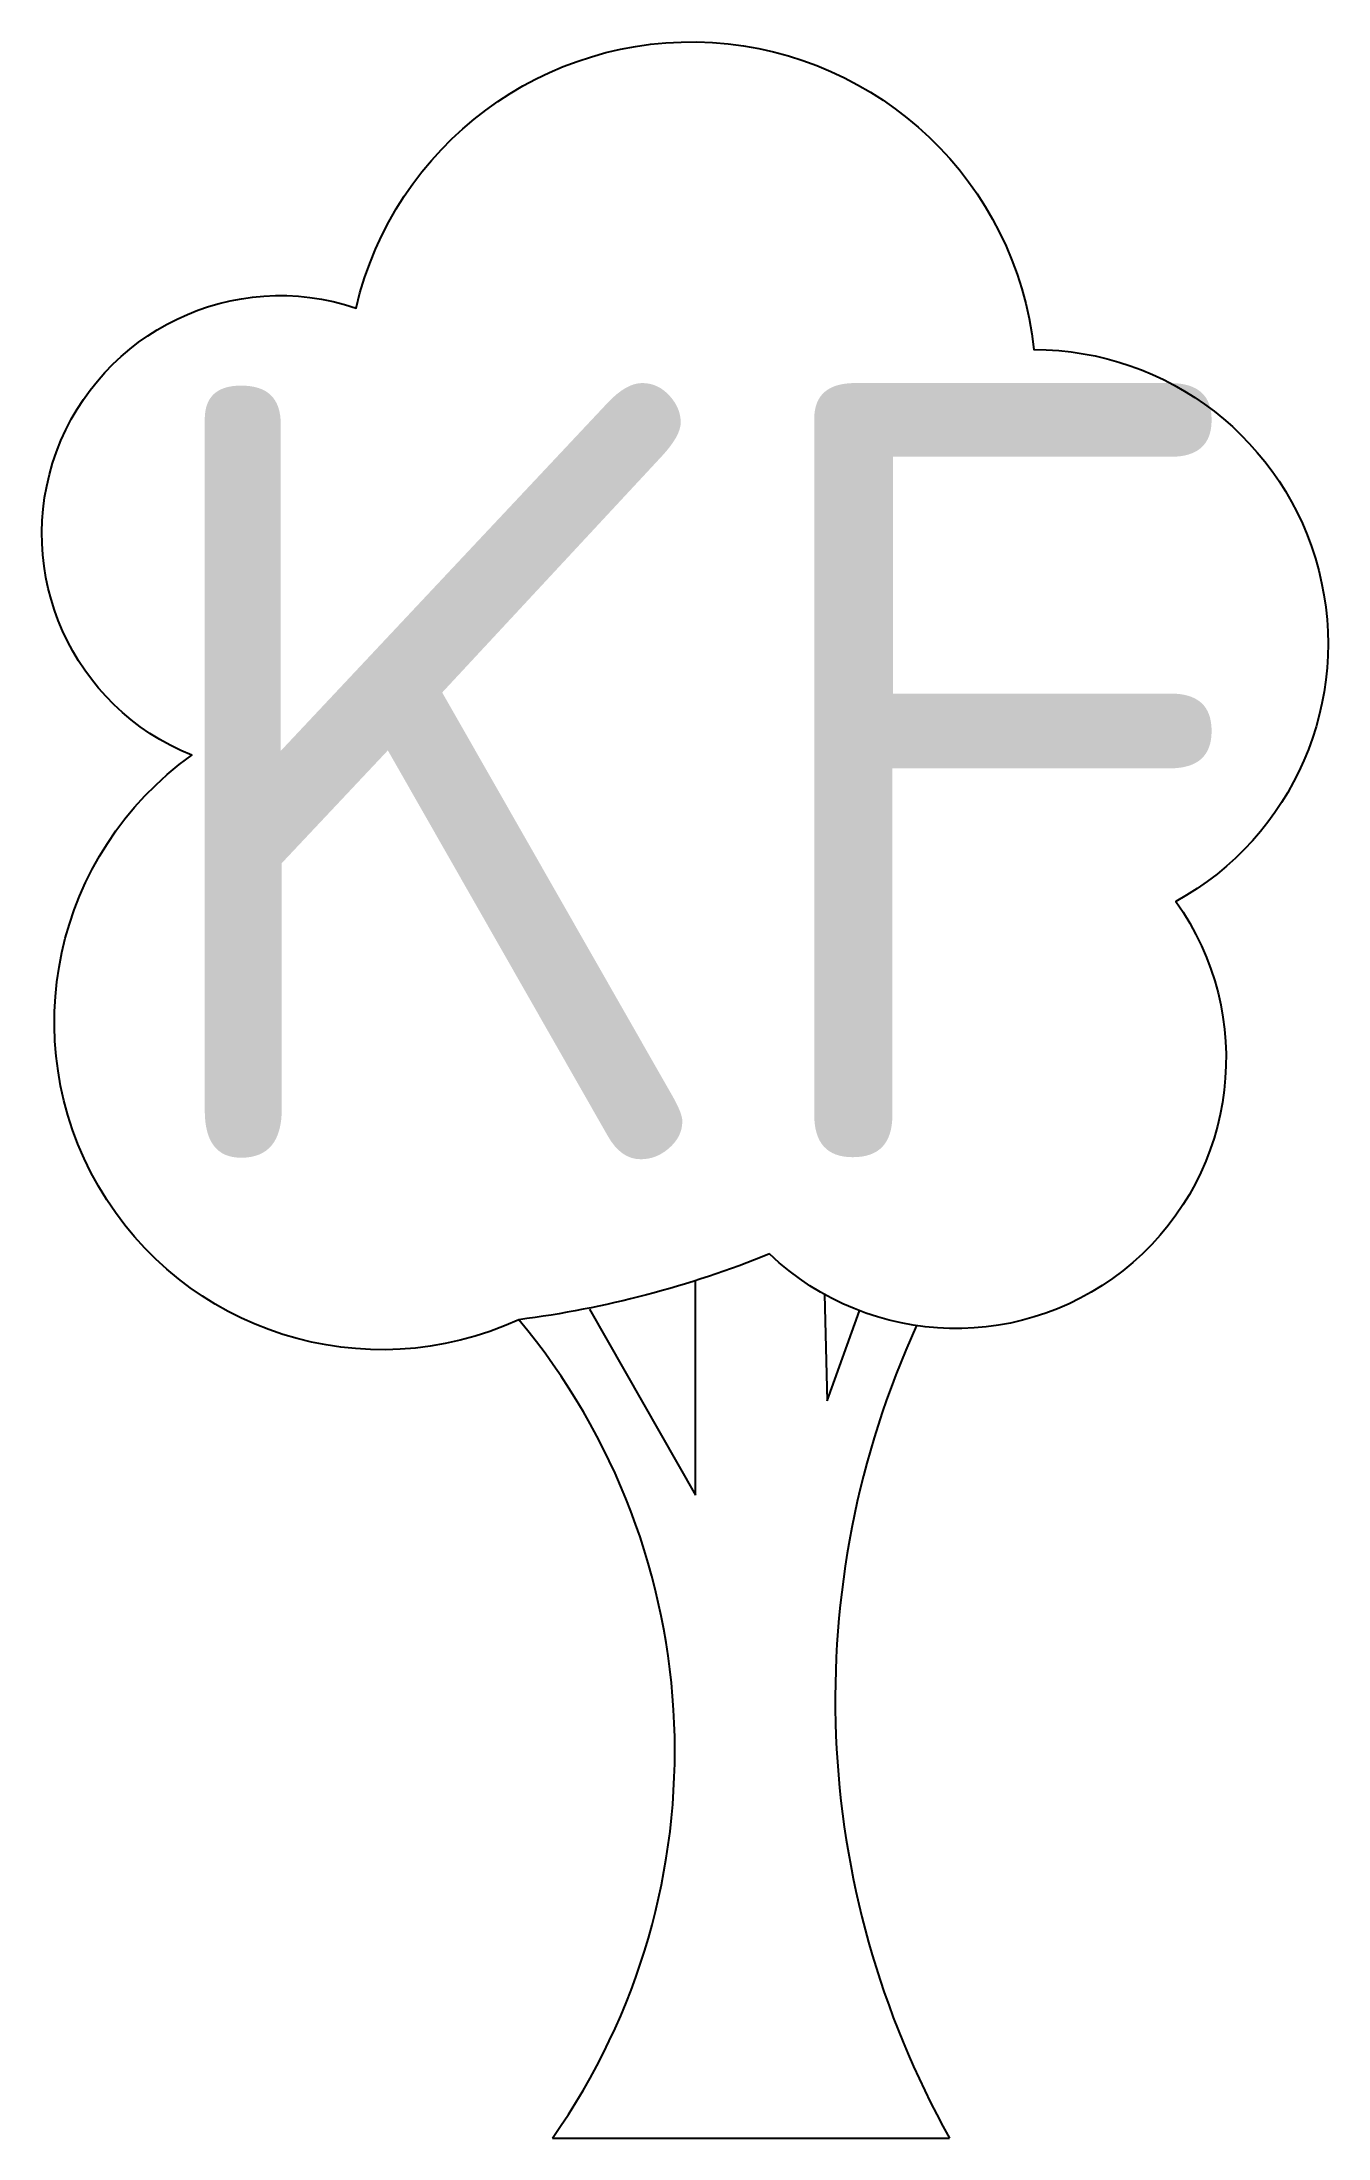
# Model space of a CAD drawing. Header units: metres. Extents: x -1.65 to 1.34, y 0 to 4.88.
import ezdxf

# ---------------------------------------------------------------- set-up
doc = ezdxf.new("R2010")
doc.units = ezdxf.units.M
doc.styles.add('NLCS-ISO', font='NLCS-ISO.ttf')

msp = doc.modelspace()

# ---------------------------------------------------------------- linework, layer by layer
for p, q in [((-0.1294, 1.4958), (-0.1294, 1.9949)), ((0.171, 1.963), (0.177, 1.7154)), ((-0.3758, 1.9283), (-0.1294, 1.4958)), ((0.177, 1.7154), (0.2524, 1.925)), ((-0.4617, 0), (0.4617, 0))]:
    msp.add_line(p, q)
msp.add_lwpolyline([(0.0434, 2.057, -0.063764), (-0.54, 1.904, -0.910195), (-1.3007, 3.2175, -0.9728), (-0.9188, 4.2579, -0.84462), (0.658, 4.1614, -0.775317), (0.9884, 2.877, -0.909407), (0.0434, 2.057, 0.490771)], format="xyb")
for centre, radius, start, end in [((-1.7458, 0.9008), 1.5686, 324.9519, 39.7605), ((2.2889, 1.0204), 2.0928, 155.4405, 209.1802)]:
    msp.add_arc(centre, radius, start, end)

# ---------------------------------------------------------------- texts
at = {"style": 'NLCS-ISO'}
msp.add_text('KF', height=1.8, dxfattribs=at).set_placement((-1.4551, 2.2774))

doc.saveas('drawing.dxf')
